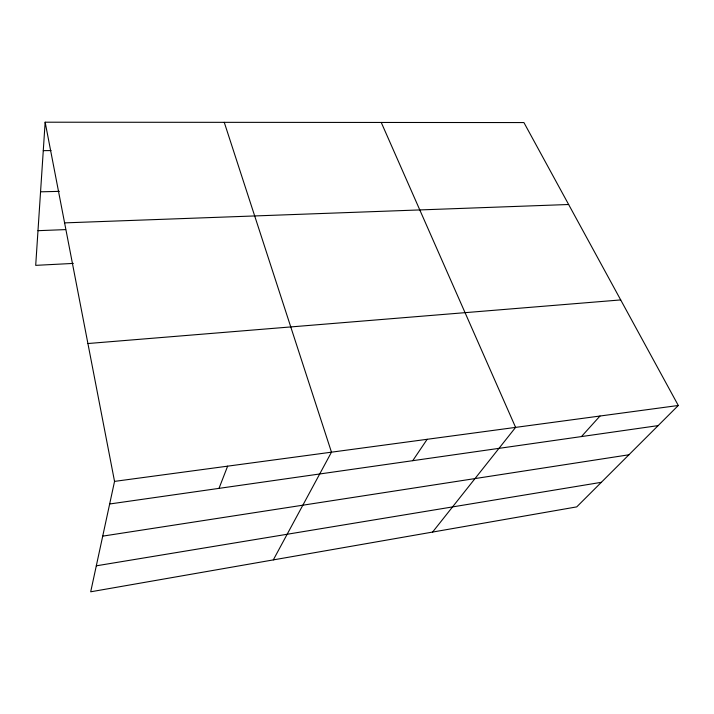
<?xml version="1.0" encoding="UTF-8"?>
<svg xmlns="http://www.w3.org/2000/svg" width="714" height="714" viewBox="0 0 714 714"><rect width="100%" height="100%" fill="white"/><g stroke="black" fill="none" stroke-linecap="round" stroke-linejoin="round"><path stroke-width="1.07" d="M45.152 122.201L114.543 481.388L90.696 591.799L576.734 506.886L678.3 405.481L523.924 122.567L45.152 122.201L35.7 265.358L73.355 263.412M219.002 488.376L227.632 466.162M273.31 559.892L331.474 452.176L224.258 122.335M412.746 460.682L427.159 439.297M432.595 532.073L515.606 427.383L381.249 122.46M581.446 436.575L600.001 416.021M96.301 565.818L601.349 482.316M102.718 536.134L628.918 454.782M109.653 503.995L658.129 425.615M114.543 481.388L678.3 405.481M87.911 343.532L620.707 299.925M37.985 230.684L65.617 229.605M64.599 222.884L568.63 204.499M40.555 191.825L59.378 191.361M43.277 150.645L51.06 150.574"/></g></svg>
